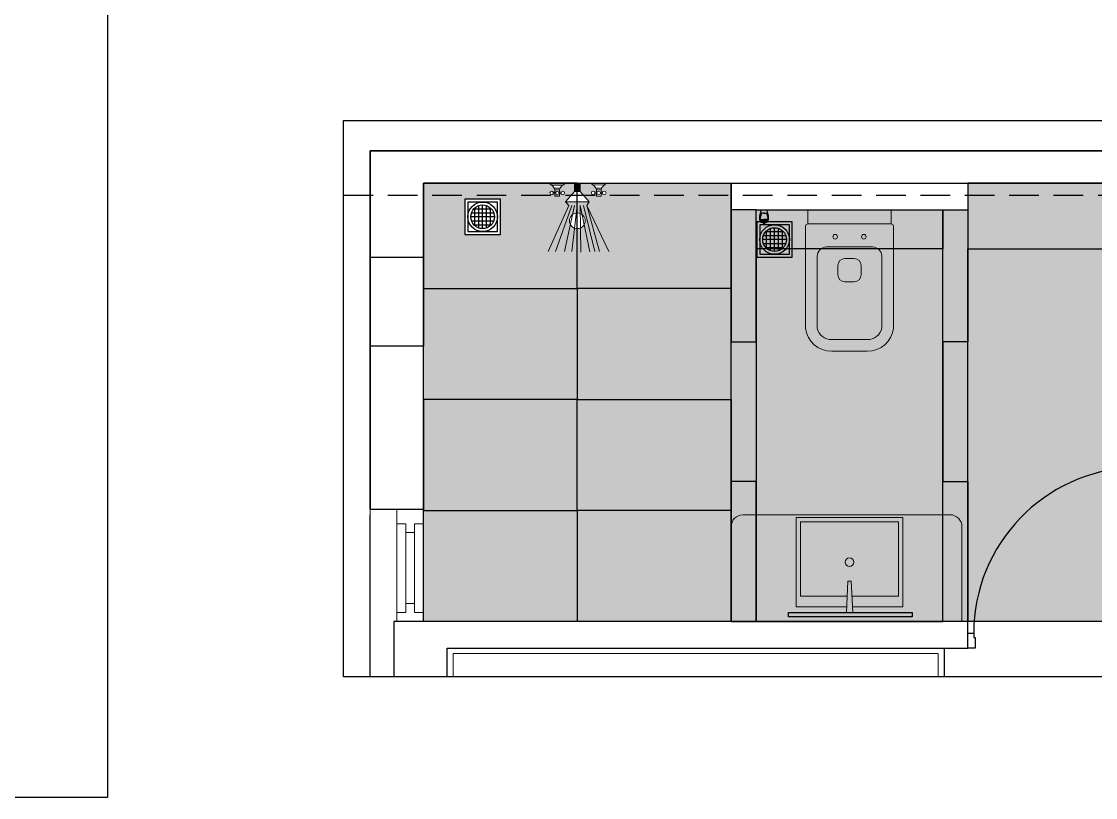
# Model space of a CAD drawing. Header units: millimetres. Extents: x 56222 to 3066687, y -650199 to -121287.
# Drawn here: x 157113.6 to 157295.1, y -181198 to -181066.9 of the extents above; entities that cross this region are included whole.
import ezdxf

# ---------------------------------------------------------------- set-up
doc = ezdxf.new("R2010")
doc.units = ezdxf.units.MM
doc.header["$MEASUREMENT"] = 0
doc.linetypes.add('HIDDEN', pattern=[0.375, 0.25, -0.125])
for name, color, linetype in [('AR DOOR', 40, 'Continuous'), ('AR ELE-5', 134, 'Continuous'), ('SANIT', 232, 'Continuous'), ('WC-DET', 8, 'Continuous')]:
    doc.layers.add(name, color=color, linetype=linetype)
for name, color, linetype, lineweight in [('BEAM', 160, 'HIDDEN', 25), ('COLUMN', 1, 'Continuous', 30), ('ELEVATION', 250, 'Continuous', 9), ('FIRST FLOOR', 7, 'Continuous', 9), ('FIRST FLOOR ( DW_RAIL )', 7, 'Continuous', 9), ('FIRST FLOOR_( PLine )_', 251, 'Continuous', 30), ('FURNITURE', 32, 'Continuous', 9), ('GROUND FLOOR  ( DIM )', 7, 'Continuous', 9), ('TILE', 14, 'Continuous', 9), ('UTILITY', 48, 'Continuous', 9), ('XX~SLAB ( BEAM )~ ( DIM )', 7, 'Continuous', 9)]:
    doc.layers.add(name, color=color, linetype=linetype, lineweight=lineweight)
doc.layers.add('XX~SLAB ( PLINE )', color=251, linetype='Continuous', plot=False)
pattern_1 = [(0, (4120.61463186855, 1908.260755545634), (0, 0.275), [0.2, -0.075]), (90, (4120.61463186855, 1908.260755545634), (-0.275, 1.683889348827611e-17), [0.2, -0.075])]

# ---------------------------------------------------------------- blocks, each defined once
blk = doc.blocks.new('*U18')
for points in [[(0, 0), (-2.321485226275399e-10, 1120), (-30.00000000023215, 1120), (-30, -2.842170943040401e-14)], [(40, 0), (0, 0), (0, -30), (-10, -30), (-10, -99.99999999999272), (39.99999999994179, -99.99999999999272)], [(-1160, -2.317506186955143e-10), (-1120, -2.317506186955143e-10), (-1120, -30.00000000023175), (-1110, -30.00000000023175), (-1110, -100.0000000002245), (-1159.999999999942, -100.0000000002245)]]:
    blk.add_lwpolyline(points, close=True)
at = {"layer": 'AR ELE-5', "linetype": 'ByBlock', "ltscale": 15}
blk.add_arc((1.641667762753059, -0.6800010522429716), 1121.641873889809, 92.37301451370737, 179.9652641421009, dxfattribs=at)
blk = doc.blocks.new('A$C3EC62B37')
at = {"layer": 'FURNITURE', "lineweight": 30, "ltscale": 0.25, "true_color": 0xffffff}
h = blk.add_hatch(color=7, dxfattribs=at)
h.dxf.hatch_style = 1
h.paths.add_polyline_path([(-12.21718908560136, 4.547e-13), (-12.21718908560136, 2.347826086956501), (-26.26066734646952, 2.347826086956501), (-26.26066734646952, 4.547e-13)])
h.paths.add_polyline_path([(-26.26066734646952, 2.347826086956654), (-12.21718908560136, 2.347826086956654, 0.4142135623730758), (-11.82588473777528, 2.739130434782703), (-11.825884737774, 19.95652173913273, 0.3886389809684364), (-16.2389282160225, 23.86956521739126), (-22.37806127064782, 23.86956521739079, 0.3794988113239225), (-26.65197169429645, 19.95652173913205), (-26.6519716942956, 2.739130434782723, 0.4142135623730868)])
h.paths.add_polyline_path([(-15.34762386820935, 6.260869565217883), (-23.13023256386051, 6.260869565217883, -0.4142135623730903), (-24.69544995516486, 7.826086956522144), (-24.69544995516549, 19.95652173913141, -0.3495674157739941), (-22.37191575171205, 21.91304347825983), (-16.23892821602348, 21.91304347826053, -0.3649480121386871), (-13.78240647690495, 19.95652173913209), (-13.78240647690512, 7.826086956522202, -0.4142135623730776)], flags=16)
h.paths.add_polyline_path([(-18.45631952038297, 8.217391304348453), (-20.021536911687, 8.217391304348451, -0.4142135623730986), (-21.19544995516525, 9.391304347826686), (-21.19544995516525, 10.95652173913139, -0.4142135623730971), (-20.02153691168701, 12.13043478260964), (-18.45631952038252, 12.13043478260964, -0.4142135623732264), (-17.28240647690427, 10.95652173913089), (-17.28240647690473, 9.391304347826347, -0.4142135623730093)], flags=0)
h.paths.add_polyline_path([(-22.05583733137253, 4.525384390519092, -1), (-21.27322863572036, 4.525384390519092, -1)], flags=16)
at = {"layer": 'FURNITURE', "color": 0, "linetype": 'ByBlock', "lineweight": -2}
for p, q in [((-22.2389282160359, 23.8695652173908), (-16.23892821603454, 23.86956521739126)), ((-22.2389282160359, 21.91304347825985), (-16.23892821603454, 21.91304347826053)), ((-26.65197169429598, 2.739130434782734), (-26.65197169429645, 19.95652173912958)), ((-24.69544995516504, 7.826086956522203), (-24.69544995516549, 19.95652173912958)), ((-13.78240647690495, 7.826086956522203), (-13.78240647690495, 19.95652173913027)), ((-11.82588473777537, 2.739130434782734), (-11.825884737774, 19.95652173913027)), ((-21.19544995516526, 9.391304347826686), (-21.19544995516526, 10.9565217391314)), ((-20.02153691168701, 12.13043478260965), (-18.45631952038251, 12.13043478260965)), ((-17.28240647690472, 9.391304347826686), (-17.28240647690404, 10.9565217391314)), ((-20.02153691168701, 8.217391304348439), (-18.45631952038297, 8.217391304348439)), ((-23.13023256386054, 6.260869565217718), (-15.34762386820944, 6.260869565218173)), ((-26.26066734646952, 2.347826086956501), (-12.21718908560136, 2.347826086956501)), ((-26.26066734646952, 2.347826086956501), (-26.26066734646952, 4.547e-13)), ((-12.21718908560136, 2.347826086956501), (-12.21718908560136, 1.1369e-12)), ((-26.26066734646952, 4.547e-13), (-12.21718908560136, 4.547e-13)), ((-26.26066734646953, 4.547e-13), (-12.21718908560135, 4.547e-13))]:
    blk.add_line(p, q, dxfattribs=at)
for centre in [(-21.66453298354645, 4.525384390519092), (-16.81332344852352, 4.525384390519092)]:
    blk.add_circle(centre, 0.3913043478260802, dxfattribs=at)
for centre, radius, start, end in [((-22.30849474335494, 19.50303287827271), 4.367086462423616, 89.08725484654195, 174.0395220184979), ((-16.1693616887155, 19.50303287827341), 4.36708646242361, 5.960477981502022, 90.91274515345803), ((-22.30542198387955, 19.47611946986659), 2.437831012158957, 88.4370184818161, 168.6348328794274), ((-16.17243444819089, 19.47611946986729), 2.437831012158955, 11.36516712057239, 91.5629815181839), ((-20.02153691168701, 10.9565217391314), 1.173913043478235, 90.00000000001303, 180), ((-18.45631952038251, 10.9565217391314), 1.173913043478235, 0, 90), ((-20.02153691168701, 9.391304347826686), 1.173913043478235, 180, 270), ((-18.45631952038297, 9.391304347826686), 1.173913043478235, 270, 0), ((-23.13023256386054, 7.826086956522203), 1.56521739130432, 180, 270.000000000013), ((-15.34762386820944, 7.826086956522203), 1.56521739130432, 270, 0), ((-26.26066734646952, 2.739130434782734), 0.3913043478260802, 180, 270), ((-12.21718908560136, 2.739130434782734), 0.3913043478260802, 270, 0)]:
    blk.add_arc(centre, radius, start, end, dxfattribs=at)
blk = doc.blocks.new('NAHNYsquare')
at = {"color": 253}
for p, q in [((4.490711984999961, -1.652207176008914), (1.509288015000038, -1.652207176008914)), ((1.666666666666969, -4.476252494342134), (1.666666666666969, -1.49482852434221)), ((2.333333333333484, -4.871158592506162), (2.333333333333484, -1.099922426178181)), ((3, -0.9855405093421722), (3, -4.985540509342172)), ((3.666666666666968, -4.871158592506162), (3.666666666666968, -1.099922426178181)), ((4.333333333333484, -4.476252494342134), (4.333333333333484, -1.49482852434221)), ((5, -2.985540509342172), (1, -2.985540509342172)), ((4.88561808316399, -2.318873842675429), (1.114381916836009, -2.318873842675429)), ((4.88561808316399, -3.652207176008913), (1.114381916836009, -3.652207176008913)), ((4.490711984999961, -4.318873842675429), (1.509288015000038, -4.318873842675429))]:
    blk.add_line(p, q, dxfattribs=at)
for points in [[(0, -5.985540509342173), (6, -5.985540509342173), (6, 0.0144594906578277), (0, 0.0144594906578277)], [(0.5000000000004547, -5.485540509342399), (5.499999999999544, -5.485540509342399), (5.500000000000454, -0.4855405093421723), (0.4999999999995453, -0.4855405093421723)]]:
    blk.add_lwpolyline(points, close=True)
for radius in [2.5, 2]:
    blk.add_circle((3, -2.985540509342172), radius)
blk = doc.blocks.new('A$C775F2B7C')
at = {"layer": 'WC-DET', "color": 7}
for points in [[(0.01990275518573981, 0.07575199110008413), (0.006875541145404895, 0.07575199110008413, 0.1502232534594095), (6.915411177033093e-08, 0.0598422672617076), (6.915411177033093e-08, 0.03688164424855955), (0.006875541145404895, 0.003977443350756005, 0.3333540510764149), (0.01139888001750933, 1.271494198817891e-08), (0.02478796016657725, 1.271494198817891e-08), (0.03817704031564517, 1.271494198817891e-08, 0.3333540510764149), (0.0427003791877496, 0.003977443350756005), (0.04957585117892904, 0.03688164424855955), (0.04957585117892904, 0.0598422672617076, 0.1502232534594095), (0.0427003791877496, 0.07575199110008413), (0.02967316514730101, 0.07575199110008413)], [(0.01990275518573981, 0.07575199110008413), (0.01990275518573981, 0.08189836563818886, -0.4142135623730951), (0.02062648740309214, 0.08262209785551278), (0.02478796016657725, 0.08262209785551278)], [(0.02478796016657725, 0.07575199110008413), (0.01990275518573981, 0.07575199110008413, 0.1502232534594095)], [(0.02967316514730101, 0.07575199110008413), (0.02967316514730101, 0.08189836563818886, 0.4142135623730951), (0.02894943292994867, 0.08262209785551278), (0.02478796016657725, 0.08262209785551278)], [(0.02496889208327957, 0.02024875202781828), (0.01176074612612865, 0.02024875202781828, -0.3549738738539728), (0.007237409529238903, 0.02332222056683264), (6.915411177033093e-08, 0.05715669680257207)], [(0.02460702824987493, 0.02024875202781828), (0.03781517420702585, 0.02024875202781828, 0.3549738738539728), (0.04233851080380191, 0.02332222056683264), (0.04957585117892904, 0.05715669680257207)]]:
    blk.add_lwpolyline(points, format="xyb", dxfattribs=at)
at = {"layer": 'WC-DET'}
for points in [[(0.001065724991349271, 0.06508524483306388), (0.02478796016657725, 0.06508524483306388)], [(0.04851019534169154, 0.06508524483306388), (0.02478796016657725, 0.06508524483306388)], [(6.915411177033093e-08, 0.05749196710508642), (0.02478796016657725, 0.05749196710508642)], [(0.0004650684618354717, 0.0627349446764427), (0.02478796016657725, 0.0627349446764427)], [(0.04911085187131903, 0.0627349446764427), (0.02478796016657725, 0.0627349446764427)], [(0.04957585117892904, 0.05749196710508642), (0.02478796016657725, 0.05749196710508642)]]:
    blk.add_lwpolyline(points, dxfattribs=at)
at = {"layer": 'WC-DET', "color": 7}
blk.add_lwpolyline([(0.02967316514730101, 0.07575199110008413), (0.02478796016657725, 0.07575199110008413)], dxfattribs=at)
blk = doc.blocks.new('A$C07311617')
at = {"layer": 'UTILITY'}
h = blk.add_hatch(color=7, dxfattribs=at)
h.paths.add_polyline_path([(-3.126835716149799, 2.017337003534522), (-3.126835716149799, 1.182343112304807e-11), (-3.742884686962498, 1.455191522836685e-11), (-3.742884686966136, 0.4626696492578048), (-3.742884686966136, 1.415517793710933)])
h.paths.add_polyline_path([(-3.126835716149799, 1.182343112304807e-11), (-3.126835716149799, -0.4626696491041002), (-3.126835716171627, -2.017337003435387), (-3.742884686962498, -1.591833559269617), (-3.742884686962498, -0.4626696491013718), (-3.742884686962498, 1.455191522836685e-11)])
h = blk.add_hatch(color=7, dxfattribs=at)
h.paths.add_polyline_path([(0, 0.4626696492459814), (3.637978807091713e-12, 9.094947017729282e-13), (-1.347426269778225, 4.547473508864641e-12), (-1.347426269781863, 0.4626696492487099)])
h.paths.add_polyline_path([(3.637978807091713e-12, 9.094947017729282e-13), (3.637978807091713e-12, -0.4626696491141047), (-1.347426269778225, -0.4626696491113762), (-1.347426269778225, 4.547473508864641e-12)])
at = {"layer": 'UTILITY', "color": 7}
for p, q in [((-3.74288468694067, 1.41551779360725), (-11.52353040438175, 4.901414797218422)), ((-3.742884686937032, 0.9390937214593578), (-11.52353040437811, 3.662872738525039)), ((-1.735220927344926, 3.787563456457065), (-1.735220750746521, 4.054520736906852)), ((-1.468263646926061, 3.787563279830465), (-1.468263470324018, 4.054520560279343)), ((-0.8008703710474947, 3.900539159395521), (-0.80087104476479, 2.882150526022997)), ((-0.2669567740813363, 2.443485969569338), (-0.2669555252396094, 4.331301073919349)), ((-3.74288468694067, 0.462669649232339), (-11.52353040437811, 2.151666808307709)), ((-3.126835716149799, 2.017337003430839), (-3.74288468694067, 1.41551779360725)), ((-3.126835716149799, -0.4626696492077826), (-3.126835716149799, 2.017337003430839)), ((-1.347426269781863, 0.4626696492232441), (-3.126835716149799, 2.017337003430839)), ((-1.735221457151056, 2.986691615108612), (-1.735221633778565, 2.719734334659734)), ((-1.468264176754019, 2.986691438532944), (-1.468264353330596, 2.719734158084066)), ((-3.742884686937032, -1.182343112304807e-11), (-11.52353040437811, 0.9254542109592876)), ((-3.126835716149799, 0.46266964923052), (-3.126835716149799, 1.415517793603613)), ((-1.347426269778225, -0.4626696492141491), (-1.347426269781863, 0.4626696492232441)), ((-1.347426269781863, 0.4626696492232441), (0, 0.4626696492205156)), ((3.637978807091713e-12, -0.4626696492177871), (0, 0.4626696492205156)), ((-3.742884686937032, -0.4626696492041447), (-11.62147962161544, -0.605266849378495)), ((-3.742884686937032, -0.4626696492041447), (-11.57386953919195, -2.089283971105033)), ((-3.742884686933394, -1.027251604236881), (-11.52353040440357, -2.957272206558628)), ((-3.742884686937032, -1.591833559346924), (-11.52353040440721, -5.298513193883991)), ((-3.742884686937032, -1.591833559346924), (-11.52353040440357, -3.730237887202748)), ((-3.742884686937032, -1.591833559346924), (-3.126835716146161, -2.017337003487228)), ((-3.126835716149799, -0.4626696492077826), (-3.126835716146161, -2.017337003487228)), ((-1.347426269778225, -0.4626696492141491), (-3.126835716146161, -2.017337003487228)), ((-1.347426269778225, -0.4626696492141491), (3.637978807091713e-12, -0.4626696492177871)), ((-1.73522145718016, -3.219202794794001), (-1.735221633804031, -2.952245514344213)), ((-1.468264176754019, -3.219202618219242), (-1.468264353352424, -2.952245337770364)), ((-0.8008703710693226, -4.133050339089095), (-0.8008710447938938, -3.114661705690196)), ((-0.2669567740813363, -2.675997149268369), (-0.2669555252614373, -4.56381225361838)), ((-1.73522092737403, -4.020074636143363), (-1.735220750771987, -4.287031916593151)), ((-1.468263646951527, -4.020074459515854), (-1.468263470353122, -4.287031739965641))]:
    blk.add_line(p, q, dxfattribs=at)
for points in [[(-1.067828256065695, 2.986691173616236), (-2.135657377835741, 2.9866918800235), (-2.135656848036888, 3.787563721371953), (-1.067827726237738, 3.78756301496378)], [(-1.067828256091161, -3.219202353307992), (-2.135657377839379, -3.219203059708889), (-2.135656848062354, -4.020074901057342), (-1.067827726263204, -4.020074194657354)]]:
    blk.add_lwpolyline(points, close=True, dxfattribs=at)
for points in [[(-1.347426269781863, 0.4626696492487099), (-3.126835716149799, 2.017337003534522)], [(-3.126835716171627, -2.017337003435387), (-1.347426269778225, -0.4626696491113762)]]:
    blk.add_lwpolyline(points, dxfattribs=at)
for centre, radius in [((-1.601742552076757, 3.387127447478633), 0.2984673160830172), ((-1.601741933958692, 4.321477929012872), 0.2984673160830172), ((-1.601743170194823, 2.452776965918019), 0.2984673160830172), ((-6.306237027729367, 3.637978807091713e-12), 1.334791741377552), ((-1.601743170191185, -2.685288145612503), 0.2984673160830172), ((-1.601742552102223, -3.619638627172208), 0.2984673160830172), ((-1.601741933984158, -4.553989108707356), 0.2984673160830172)]:
    blk.add_circle(centre, radius, dxfattribs=at)
for centre, start, end in [((-1.468265148072533, 5.25582779245633), 285.2551379178703, 344.7449378909858), ((-1.468265148097998, 1.518426396096402), 15.25506210855718, 74.74486208234455), ((-1.468265148097998, -1.750937575789976), 285.2551379178703, 344.7449378909858), ((-1.468265148101636, -5.488338972177189), 15.25506210855718, 74.74486208234455)]:
    blk.add_arc(centre, 1.521890353103828, start, end, dxfattribs=at)

msp = doc.modelspace()

# ---------------------------------------------------------------- hatches: boundary and pattern name
at = {"layer": 'TILE', "linetype": 'Continuous', "lineweight": 25, "true_color": 0xcc9071, "transparency": 33554556}
h = msp.add_hatch(dxfattribs=at)
h.set_pattern_fill('ANGLE', color=33)
h.set_pattern_definition(pattern_1)
h.paths.add_polyline_path([(157233.5739474435, -181094.220768262), (157208.0366025382, -181094.220768262), (157208.037396088, -181095.593232744), (157208.5863130567, -181096.2207682619), (157210.7942926909, -181096.2207682619), (157210.7941529934, -181095.9794340575), (157210.5271957611, -181095.979588587, -0.791653702374374), (157209.9616939411, -181095.8462644987, -0.7911829941066472), (157210.5270412315, -181095.7126313513), (157210.7939984639, -181095.7124768218), (157210.7937666703, -181095.3120421101, 0.1622779110399464), (157210.2593881202, -181094.5114783203), (157212.1280923982, -181094.5103966117, 0.1622782505091539), (157211.5946383778, -181095.3115790514), (157211.5948701711, -181095.7120132333), (157211.8618274034, -181095.7118587038, -0.791653702374379), (157212.4273292233, -181095.8451827921, -0.7911829941509171), (157211.8619819329, -181095.9788159395), (157211.5950247006, -181095.978970469), (157211.5951646664, -181096.2207682619), (157233.5739474435, -181096.2207682619)])
h.paths.add_polyline_path([(157203.7870024733, -181095.3160933747, 0.1622782504985844), (157203.2526223331, -181094.5155283498), (157205.1213266125, -181094.5144491135, 0.1622779110328076), (157204.5878741808, -181095.315630316), (157204.5881054445, -181095.7160650281), (157204.8550626771, -181095.7159108518, -0.7916531642422294), (157205.4205643206, -181095.8492352935, -0.7911835319933092), (157204.8552168534, -181095.9828680877), (157204.5882596209, -181095.9830222639), (157204.5883969267, -181096.2207682619), (157206.5648864972, -181096.2207682619), (157207.1120569443, -181095.5937677688), (157207.111263085, -181094.220768262), (157181.5739474432, -181094.220768262), (157181.5739474432, -181096.2207682619), (157203.7875249518, -181096.2207682619), (157203.7873879131, -181095.9834847929), (157203.5204306806, -181095.9836389692, -0.791653164375289), (157202.954929037, -181095.8503145275, -0.7911835319046763), (157203.5202765042, -181095.7166817333), (157203.7872337367, -181095.716527557)])
at = {"layer": 'TILE', "linetype": 'Continuous', "lineweight": 25, "true_color": 0xeee0cd, "transparency": 33554556}
h = msp.add_hatch(color=254, dxfattribs=at)
h.dxf.hatch_style = 1
h.paths.add_polyline_path([(157305.0699474433, -181105.270689387), (157273.5739474433, -181105.270689387), (157273.5739474433, -181120.9767682619), (157273.5739474433, -181144.5987682619), (157273.5739474433, -181168.2207682619), (157305.0699474433, -181168.2207682619)])
h.paths.add_polyline_path([(157269.3219474434, -181120.9767682619), (157269.3219474434, -181105.270689387), (157237.8259474434, -181105.270689387), (157237.8259474434, -181120.9767682619), (157237.8259474434, -181144.5987682619), (157237.8259474434, -181168.2207682619), (157269.3219474434, -181168.2207682619), (157269.3219474434, -181144.5987682619)])
h.paths.add_polyline_path([(157305.0699474433, -181094.220768262), (157273.5739474433, -181094.220768262), (157273.5739474433, -181105.270689387), (157305.0699474433, -181105.270689387)])
h.paths.add_polyline_path([(157269.3219474434, -181098.720768262), (157237.8259474434, -181098.720768262), (157237.8259474434, -181105.270689387), (157269.3219474434, -181105.270689387)])
at = {"layer": 'TILE', "linetype": 'Continuous', "lineweight": 25, "true_color": 0xcc9071, "transparency": 33554556}
h = msp.add_hatch(dxfattribs=at)
h.set_pattern_fill('ANGLE', color=33)
h.set_pattern_definition(pattern_1)
h.paths.add_polyline_path([(157233.5739474435, -181149.4707682619), (157207.5739474433, -181149.4707682619), (157207.5739474433, -181168.220768262), (157233.5739474435, -181168.2207682619)])
h.paths.add_polyline_path([(157207.5739474433, -181149.4707682619), (157181.5739474432, -181149.4707682619), (157181.5739474432, -181168.2207682619), (157207.5739474433, -181168.2207682619)])
h.paths.add_polyline_path([(157233.5739474435, -181130.7207682619), (157207.5739474433, -181130.7207682619), (157207.5739474433, -181149.4707682619), (157233.5739474435, -181149.4707682619), (157233.5739474435, -181144.5987682619)])
h.paths.add_polyline_path([(157207.5739474433, -181130.7207682619), (157181.5739474432, -181130.7207682619), (157181.5739474432, -181149.4707682619), (157207.5739474433, -181149.4707682619)])
h.paths.add_polyline_path([(157233.5739474435, -181120.9767682619), (157233.5739474435, -181111.9707682619), (157207.5739474433, -181111.9707682619), (157207.5739474433, -181130.7207682619), (157233.5739474435, -181130.7207682619)])
h.paths.add_polyline_path([(157207.5739474433, -181111.9707682619), (157181.5739474432, -181111.9707682619), (157181.5739474432, -181130.7207682619), (157207.5739474433, -181130.7207682619)])
edge = h.paths.add_edge_path()
edge.add_line((157233.5739474435, -181098.720768262), (157233.5739474435, -181096.2207682619))
edge.add_line((157233.5739474435, -181096.2207682619), (157211.5951646664, -181096.2207682619))
edge.add_line((157211.5951646664, -181096.2207682619), (157211.5952564949, -181096.3794063226))
edge.add_line((157211.5952564949, -181096.3794063226), (157210.7942926909, -181096.2207682619))
edge.add_line((157210.7942926909, -181096.2207682619), (157208.5863130568, -181096.2207682619))
edge.add_line((157208.5863130568, -181096.2207682619), (157209.593092025, -181097.3717429946))
edge.add_line((157209.593092025, -181097.3717429946), (157208.0384249306, -181097.3726418928))
edge.add_line((157208.0384249306, -181097.3726418928), (157207.5739474433, -181097.3729104506))
edge.add_line((157207.5739474433, -181097.3729104506), (157207.5739474433, -181099.2175234242))
edge.add_arc((157207.5775936672, -181100.5523101854), 1.334791741399671, 68.65463168273419, 90.15651392916209, ccw=False)
edge.add_line((157208.063442984, -181099.3090807479), (157208.038781126, -181097.9886907606))
edge.add_line((157208.038781126, -181097.9886907606), (157208.3453732558, -181099.4604386288))
edge.add_arc((157207.5775936672, -181100.5523101854), 1.334791741353799, -1.2493046597228386e-09, 54.88597326968022, ccw=False)
edge.add_arc((157207.5775936672, -181100.5523101854), 1.334791741363006, -90.1565139291655, 0, ccw=False)
edge.add_line((157207.5739474433, -181101.8870969466), (157207.5739474433, -181111.9707682619))
edge.add_line((157207.5739474433, -181111.9707682619), (157233.5739474435, -181111.9707682619))
edge.add_line((157233.5739474435, -181111.9707682619), (157233.5739474435, -181098.720768262))
edge = h.paths.add_edge_path()
edge.add_arc((157207.5775936672, -181100.5523101854), 1.334791741370567, 180, 269.8434860708345, ccw=False)
edge.add_arc((157207.5775936673, -181100.5523101855), 1.334791741479421, 96.36004879141808, 179.9999999975014, ccw=False)
edge.add_line((157207.4297308167, -181099.2257335497), (157207.5739474433, -181098.0072429107))
edge.add_line((157207.5739474433, -181098.0072429107), (157207.5739474433, -181097.3729104506))
edge.add_line((157207.5739474433, -181097.3729104506), (157205.5584186924, -181097.374075816))
edge.add_line((157205.5584186924, -181097.374075816), (157206.5648864972, -181096.2207682619))
edge.add_line((157206.5648864972, -181096.2207682619), (157204.5883969267, -181096.2207682619))
edge.add_line((157204.5883969267, -181096.2207682619), (157204.5884908853, -181096.2207682619))
edge.add_line((157204.5884908853, -181096.2207682619), (157203.7875249518, -181096.2207682619))
edge.add_line((157203.7875249518, -181096.2207682619), (157181.5739474432, -181096.1700259323))
edge.add_line((157181.5739474432, -181096.1700259323), (157181.5739474432, -181111.9707682619))
edge.add_line((157181.5739474432, -181111.9707682619), (157207.5739474433, -181111.9707682619))
edge.add_line((157207.5739474433, -181111.9707682619), (157207.5739474433, -181101.8870969466))
h.paths.add_polyline_path([(157194.5739474359, -181102.8874351686), (157188.5739474359, -181102.8874351686), (157188.5739474359, -181096.8874351686), (157194.5739474359, -181096.8874351686)], flags=16)
h.paths.add_polyline_path([(157194.0739474359, -181102.3874351686), (157189.0739474359, -181102.3874351686), (157189.0739474359, -181097.3874351686), (157194.0739474359, -181097.3874351686)], flags=0)
edge = h.paths.add_edge_path(flags=0)
edge.add_arc((157191.5739474359, -181099.8874351686), 2.5, 0, 360)
edge = h.paths.add_edge_path(flags=0)
edge.add_arc((157191.5739474359, -181099.8874351686), 2, 0, 360)
h.paths.add_polyline_path([(157190.2406141025, -181101.220768502), (157190.2406141025, -181098.5541018353), (157192.9072807692, -181098.5541018353), (157192.9072807692, -181101.220768502)], flags=0)
h.paths.add_polyline_path([(157192.2406141025, -181100.5541018353), (157190.9072807692, -181100.5541018353), (157190.9072807692, -181099.220768502), (157192.2406141025, -181099.220768502)], flags=0)
h = msp.add_hatch(dxfattribs=at)
h.set_pattern_fill('AR-CONC', color=33, scale=0.1)
h.set_pattern_definition([(49.99999999999999, (4120.61463186855, 1908.260755545634), (0.7172601826007535, -0.06275213498259512), [0.07500000000000001, -0.8250000000000001]), (355, (4120.61463186855, 1908.260755545634), (-0.138751333613, 0.7521921337000119), [0.06, -0.66]), (100.45144446, (4120.674403549549, 1908.255526201634), (0.578508846727112, 0.6894399909686295), [0.06374019199999996, -0.7011421119999997]), (46.18420000000001, (4120.61463186855, 1908.460755545634), (1.067241330671572, -0.1655192807930765), [0.1125, -1.2375]), (96.63563549, (4120.70356861355, 1908.446962238634), (0.9346619456742284, 0.9741186007745505), [0.09561034200000001, -1.05171376]), (351.1841639899999, (4120.61463186855, 1908.460755545634), (0.9346619450547732, 0.9741186002699902), [0.09000000000000001, -0.990000001]), (21, (4120.71463186855, 1908.410755545634), (0.5969070521184617, -0.4026188906653388), [0.07500000000000001, -0.8250000000000001]), (326.0000000000001, (4120.71463186855, 1908.410755545634), (0.2433153319215817, 0.7251500450468531), [0.06, -0.66]), (71.45144474, (4120.764374122549, 1908.377203971634), (0.8402223767299711, 0.3225311528063539), [0.06374019000000002, -0.701142112]), (37.50000000000001, (4120.61463186855, 1908.260755545634), (0.01215985531729067, 0.3328938538313115), [0, -0.652, 0, -0.67, 0, -0.6625000000000001]), (7.499999999999999, (4120.61463186855, 1908.260755545634), (0.2630695374421486, 0.3944117118823602), [0, -0.382, 0, -0.637, 0, -0.2525]), (327.5, (4120.39163186855, 1908.260755545634), (0.533822436172409, -0.02255487173437976), [0, -0.25, 0, -0.78, 0, -1.035]), (317.5, (4120.291631868549, 1908.260755545634), (0.5831861693423862, 0.1001049823323177), [0, -0.325, 0, -0.518, 0, -0.735])])
h.paths.add_polyline_path([(157273.5739474433, -181144.5987682619), (157269.3219474434, -181144.5987682619), (157269.3219474434, -181168.2207682619), (157273.5739474433, -181168.2207682619)])
h.paths.add_polyline_path([(157273.5739474433, -181120.9767682619), (157269.3219474434, -181120.9767682619), (157269.3219474434, -181144.5987682619), (157273.5739474433, -181144.5987682619)])
h.paths.add_polyline_path([(157273.5739474433, -181098.720768262), (157269.3219474434, -181098.720768262), (157269.3219474434, -181120.9767682619), (157273.5739474433, -181120.9767682619)])
h.paths.add_polyline_path([(157237.8259474434, -181144.5987682619), (157233.5739474435, -181144.5987682619), (157233.5739474435, -181168.2207682619), (157237.8259474434, -181168.2207682619)])
h.paths.add_polyline_path([(157237.8259474434, -181120.9767682619), (157233.5739474435, -181120.9767682619), (157233.5739474435, -181144.5987682619), (157237.8259474434, -181144.5987682619)])
h.paths.add_polyline_path([(157237.8259474434, -181098.720768262), (157233.5739474435, -181098.720768262), (157233.5739474435, -181120.9767682619), (157237.8259474434, -181120.9767682619)])

# ---------------------------------------------------------------- linework, layer by layer
at = {"layer": 'BEAM', "ltscale": 20}
msp.add_line((157168.0756845572, -181096.2207682619), (157345.2892124178, -181096.2207682619), dxfattribs=at)
at = {"layer": 'COLUMN'}
msp.add_lwpolyline([(157172.5739474432, -181106.7207682619), (157181.5739474432, -181106.7207682619), (157181.5739474432, -181121.7207682619), (157172.5739474432, -181121.7207682619)], close=True, dxfattribs=at)
at = {"layer": 'ELEVATION', "lineweight": 25, "transparency": 33554600}
msp.add_lwpolyline([(157168.0756845572, -181083.6320877714), (157345.2892124178, -181083.6320877714), (157345.2892124178, -181177.5712246259), (157168.0756845572, -181177.5712246259)], close=True, dxfattribs=at)
at = {"layer": 'FIRST FLOOR'}
for p, q in [((157172.5739474432, -181088.7207682619), (157172.5739474432, -181177.5712246259)), ((157172.5739474432, -181088.7207682369), (157345.2892124178, -181088.7207682619)), ((157181.5739474432, -181168.2207682619), (157181.5739474432, -181094.220768262)), ((157177.0739474432, -181149.2573746294), (157181.5739474433, -181149.2573746294)), ((157176.5739474435, -181168.2207682619), (157331.0739474435, -181168.2207682619)), ((157273.5739474433, -181172.7207682619), (157273.5739474433, -181168.2207682619)), ((157185.5739474435, -181177.5712246259), (157185.5739474435, -181172.7207682619)), ((157185.5739474435, -181172.7207682619), (157273.5739474433, -181172.7207682619))]:
    msp.add_line(p, q, dxfattribs=at)
at = {"layer": 'FIRST FLOOR', "ltscale": 0.7}
for points in [[(157172.5739474432, -181149.2573746294), (157172.5739474432, -181088.7207682618), (157176.5739474435, -181088.7207682616)], [(157172.5739474432, -181177.5712246258), (157172.5739474432, -181150.2207682619)]]:
    msp.add_lwpolyline(points, dxfattribs=at)
at = {"layer": 'FIRST FLOOR ( DW_RAIL )'}
msp.add_lwpolyline([(157177.0739474432, -181149.2573746294), (157177.0739474432, -181151.7207682619), (157178.5739474432, -181151.7207682619), (157178.5739474432, -181153.2207682619), (157180.0739474433, -181153.2207682619), (157180.0739474434, -181165.2207682619), (157178.5739474434, -181165.2207682619), (157178.5739474434, -181166.7207682619), (157177.0739474433, -181166.7207682619), (157177.0739474434, -181168.2207682619), (157181.5739474433, -181168.2207682619), (157181.5739474433, -181166.7207682619), (157180.073947443, -181166.7207682619), (157180.0739474434, -181165.2207682619), (157178.5739474434, -181165.2207682619), (157178.5739474433, -181153.2207682619), (157180.0739474433, -181153.2207682619), (157180.0739474433, -181151.7207682619), (157181.5739474432, -181151.7207682619), (157181.5739474432, -181149.2573746294), (157177.0739474432, -181149.2573746294), (157177.0739474433, -181168.2207682619), (157181.5739474433, -181168.2207682619), (157181.5739474432, -181149.2573746294)], close=True, dxfattribs=at)
at = {"layer": 'FIRST FLOOR_( PLine )_'}
for p, q in [((157340.0739474435, -181088.7207682619), (157172.5739474432, -181088.7207682369)), ((157172.5739474432, -181088.7207682619), (157172.5739474432, -181149.2573746294)), ((157181.5739474432, -181094.220768262), (157331.0739474435, -181094.220768262)), ((157181.5739474432, -181149.4707682619), (157181.5739474432, -181094.220768262)), ((157172.5739474433, -181149.2573746294), (157181.5739474433, -181149.2573746294))]:
    msp.add_line(p, q, dxfattribs=at)
for points in [[(157185.5739474435, -181172.720768262), (157273.5739474433, -181172.720768262), (157273.5739474433, -181168.2207682619), (157176.5739474435, -181168.220768262), (157176.5739474435, -181172.720768262)], [(157176.5739474435, -181172.720768262), (157176.5739474435, -181177.5712246259)], [(157185.5739474435, -181177.5712246259), (157185.5739474435, -181172.720768262)]]:
    msp.add_lwpolyline(points, dxfattribs=at)
at = {"layer": 'FURNITURE', "color": 5, "lineweight": 30, "ltscale": 10000}
msp.add_line((157233.5739474435, -181168.2207682619), (157233.5739474435, -181094.220768262), dxfattribs=at)
at = {"layer": 'FURNITURE'}
for p, q in [((157186.5739474434, -181173.6251014855), (157268.5739474434, -181173.6251014855)), ((157186.5739474434, -181177.5712246259), (157186.5739474434, -181173.6251014855)), ((157268.5739474434, -181173.720768262), (157268.5739474434, -181177.5712246259))]:
    msp.add_line(p, q, dxfattribs=at)
for points in [[(157273.5739474433, -181098.720768262), (157273.5739474433, -181094.220768262), (157233.5739474434, -181094.220768262), (157233.5739474434, -181098.720768262)], [(157253.2903767188, -181161.4355546632), (157253.8620031147, -181161.4351714542), (157254.1198662945, -181166.7319475152), (157253.0396155126, -181166.7326716977)]]:
    msp.add_lwpolyline(points, close=True, dxfattribs=at)
msp.add_lwpolyline([(157272.5739474435, -181168.2207682619), (157233.5739474435, -181168.2207682619), (157233.5739474435, -181152.2150053867, -0.4142132229818765), (157235.573945126, -181150.2150053867), (157270.573945126, -181150.2149665684, -0.414213901764377), (157272.5739474435, -181152.2149665684)], format="xyb", close=True, dxfattribs=at)
for points in [[(157254.0672780915, -181165.7718208668), (157262.5783364286, -181165.7573669733), (157262.5695584581, -181150.6634184493), (157244.5695704573, -181150.6840516453), (157244.5783484277, -181165.7780001698), (157253.0907553506, -181165.7724755116)], [(157253.9796310856, -181163.9714608438), (157261.8569622689, -181163.9574317907), (157261.8498740575, -181151.3840684261), (157245.2902204336, -181151.4037360454), (157245.2973086449, -181163.9770994101), (157253.1759884141, -181163.9719995929)]]:
    msp.add_lwpolyline(points, dxfattribs=at)
at = {"layer": 'FURNITURE', "color": 5, "lineweight": 30, "ltscale": 10000}
msp.add_lwpolyline([(157243.285883465, -181166.7323134903), (157264.1533590146, -181166.7323134903), (157264.1533590146, -181167.4707682618), (157243.285883465, -181167.4707682618)], close=True, dxfattribs=at)
at = {"layer": 'FURNITURE', "lineweight": 30}
msp.add_lwpolyline([(157185.5739474434, -181177.5712246259), (157185.5739474434, -181172.720768262), (157269.5739474434, -181172.720768262), (157269.5739474434, -181177.5712246259)], dxfattribs=at)
at = {"layer": 'FURNITURE'}
msp.add_circle((157253.5739474434, -181158.2103927115), 0.7201673502095592, dxfattribs=at)
at = {"layer": 'GROUND FLOOR  ( DIM )'}
msp.add_lwpolyline([(157176.5739474435, -181088.7207682619), (157172.5739474432, -181088.7207682619), (157172.5739474433, -181149.2573746294), (157181.0739474435, -181149.2573746294)], dxfattribs=at)
at = {"layer": 'TILE', "color": 27, "lineweight": 25, "true_color": 0x7d5120}
for points in [[(157181.5739474432, -181111.9707682619), (157207.5739474433, -181111.9707682619), (157207.5739474433, -181094.220768262), (157181.5739474432, -181094.220768262)], [(157233.5739474435, -181111.9707682619), (157207.5739474433, -181111.9707682619), (157207.5739474433, -181094.220768262), (157233.5739474435, -181094.220768262)], [(157273.5739474433, -181105.270689387), (157305.0699474433, -181105.270689387), (157305.0699474433, -181094.220768262), (157273.5739474433, -181094.220768262)], [(157233.5739474435, -181098.720768262), (157233.5739474435, -181120.9767682619), (157237.8259474434, -181120.9767682619), (157237.8259474434, -181098.720768262)], [(157269.3219474434, -181105.270689387), (157237.8259474433, -181105.270689387), (157237.8259474433, -181098.720768262), (157269.3219474434, -181098.720768262)], [(157273.5739474433, -181098.720768262), (157273.5739474433, -181120.9767682619), (157269.3219474434, -181120.9767682619), (157269.3219474434, -181098.720768262)], [(157269.3219474434, -181105.270689387), (157237.8259474433, -181105.270689387), (157237.8259474433, -181168.2207682619), (157269.3219474434, -181168.2207682619)], [(157273.5739474433, -181105.270689387), (157305.0699474433, -181105.270689387), (157305.0699474433, -181168.2207682619), (157273.5739474433, -181168.2207682619)], [(157181.5739474432, -181111.9707682619), (157207.5739474433, -181111.9707682619), (157207.5739474433, -181130.7207682619), (157181.5739474432, -181130.7207682619)], [(157233.5739474435, -181111.9707682619), (157207.5739474433, -181111.9707682619), (157207.5739474433, -181130.7207682619), (157233.5739474435, -181130.7207682619)], [(157233.5739474435, -181144.5987682619), (157233.5739474435, -181120.9767682619), (157237.8259474434, -181120.9767682619), (157237.8259474434, -181144.5987682619)], [(157273.5739474433, -181144.5987682619), (157273.5739474433, -181120.9767682619), (157269.3219474434, -181120.9767682619), (157269.3219474434, -181144.5987682619)], [(157181.5739474432, -181149.4707682619), (157207.5739474433, -181149.4707682619), (157207.5739474433, -181130.7207682619), (157181.5739474432, -181130.7207682619)], [(157233.5739474435, -181149.4707682619), (157207.5739474433, -181149.4707682619), (157207.5739474433, -181130.7207682619), (157233.5739474435, -181130.7207682619)], [(157233.5739474435, -181144.5987682619), (157233.5739474435, -181168.2207682619), (157237.8259474434, -181168.2207682619), (157237.8259474434, -181144.5987682619)], [(157273.5739474433, -181144.5987682619), (157273.5739474433, -181168.2207682619), (157269.3219474434, -181168.2207682619), (157269.3219474434, -181144.5987682619)], [(157181.5739474432, -181149.4707682619), (157207.5739474433, -181149.4707682619), (157207.5739474433, -181168.2207682619), (157181.5739474432, -181168.2207682619)]]:
    msp.add_lwpolyline(points, close=True, dxfattribs=at)
at = {"layer": 'XX~SLAB ( BEAM )~ ( DIM )', "color": 1, "lineweight": 30}
msp.add_lwpolyline([(156543.1260837144, -180913.9507311667), (157128.1827463622, -180913.9507311667), (157128.1827463622, -181197.9747495125), (156543.1260837144, -181197.9747495125)], close=True, dxfattribs=at)
at = {"layer": 'XX~SLAB ( PLINE )'}
for points in [[(157172.5739474432, -181149.2573746294), (157172.5739474432, -181088.7207682616), (157345.2892124178, -181088.7207595949)], [(157172.5739474432, -181177.5712246259), (157172.5739474432, -181150.2207682619)]]:
    msp.add_lwpolyline(points, dxfattribs=at)

# ---------------------------------------------------------------- block references
at = {"layer": 'AR DOOR', "linetype": 'ByBlock', "lineweight": -2, "extrusion": (0, 0, -1), "xscale": -0.02500000000004329, "yscale": 0.02500000000004329, "zscale": -0.02500000000004329}
msp.add_blockref('*U18', (-157302.5739474433, -181170.220768262), dxfattribs=at)
at = {"layer": 'FURNITURE', "lineweight": 18, "rotation": 90.03312803684905}
msp.add_blockref('A$C07311617', (157207.5739474433, -181094.2460742118), dxfattribs=at)
at = {"layer": 'FURNITURE', "xscale": -1, "rotation": 180}
msp.add_blockref('A$C3EC62B37', (157272.8128756594, -181098.720768263), dxfattribs=at)
at = {"layer": 'SANIT', "linetype": 'ByBlock', "rotation": 269.9999999999999}
for p in [(157194.5594879452, -181096.8874351686), (157243.8928212785, -181100.720768502)]:
    msp.add_blockref('NAHNYsquare', p, dxfattribs=at)
at = {"layer": 'WC-DET', "xscale": -27.91359444021024, "yscale": 27.91359444021024, "zscale": 27.91359444021024, "rotation": 180}
msp.add_blockref('A$C775F2B7C', (157238.4332173665, -181098.7207679071), dxfattribs=at)

doc.saveas('drawing.dxf')
